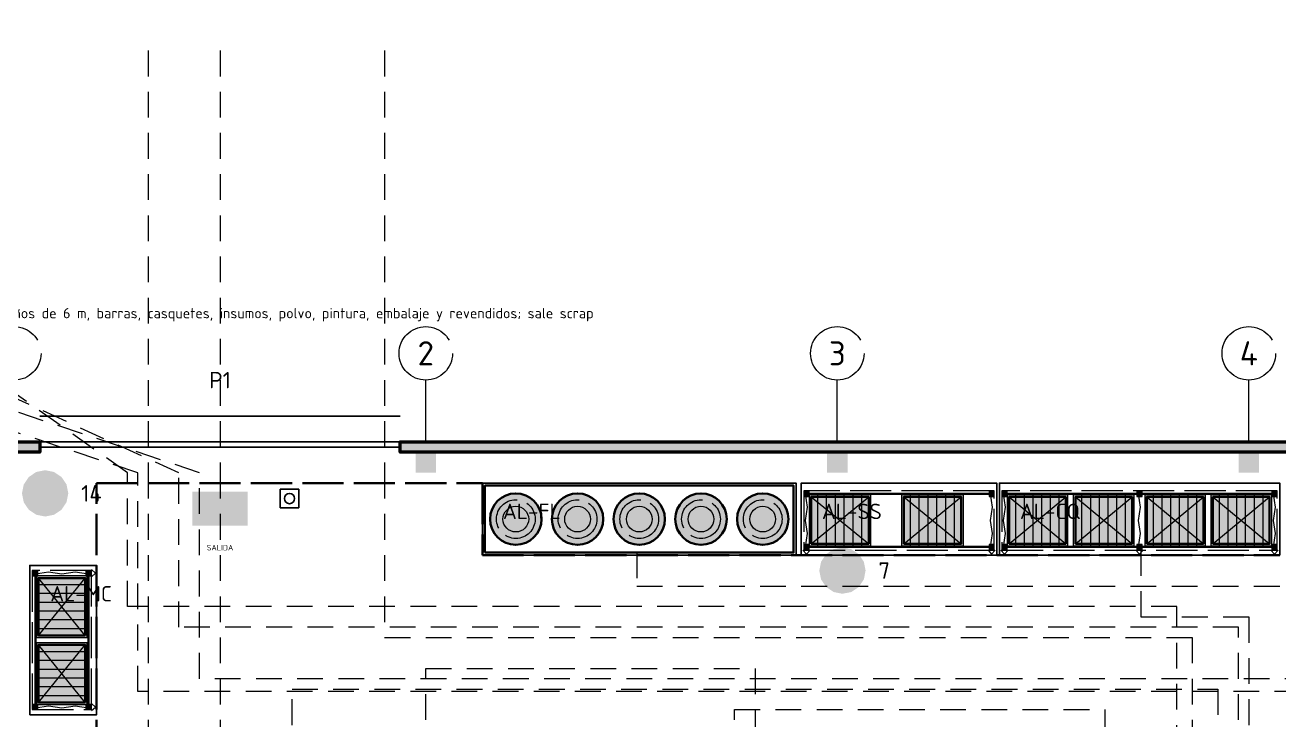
# Model space of a CAD drawing. Header units: millimetres. Extents: x 0 to 1189, y 0 to 841.
# Drawn here: x 236.1 to 357.9, y 677 to 744.5 of the extents above; entities that cross this region are included whole.
import ezdxf
from ezdxf.enums import TextEntityAlignment as Align

# ---------------------------------------------------------------- set-up
doc = ezdxf.new("R2010")
doc.units = ezdxf.units.MM
for name, pattern in [('FLUJO-TRAZOS', [4, 2.5, -1.5]), ('IRAM-E-TRAZOS', [5, 4, -1]), ('IRAM-F-TRAZO-PUNTO', [20, 15, -2, 1, -2])]:
    doc.linetypes.add(name, pattern=pattern)
for name, color, linetype, lineweight in [('A-ABERTURA', 7, 'CONTINUOUS', 25), ('A-COLUMNA', 7, 'CONTINUOUS', 50), ('A-EJE', 1, 'IRAM-F-TRAZO-PUNTO', 18), ('A-EQUIPO-FINO', 8, 'CONTINUOUS', 13), ('A-EQUIPO-OCULTO', 8, 'IRAM-E-TRAZOS', 13), ('A-EQUIPO-RELLENO', 9, 'CONTINUOUS', 13), ('A-EXTERIOR', 8, 'CONTINUOUS', 25), ('A-MURO', 7, 'CONTINUOUS', 50), ('A-SECTOR', 1, 'CONTINUOUS', 25), ('A-SECTOR-TXT', 1, 'CONTINUOUS', 25), ('A-SEGURIDAD', 1, 'IRAM-E-TRAZOS', 18), ('A-TEXTO', 7, 'CONTINUOUS', 18), ('F-RET', 8, 'FLUJO-TRAZOS', 18), ('S-INCENDIO', 1, 'CONTINUOUS', 25), ('S-SENAL', 7, 'CONTINUOUS', 18)]:
    doc.layers.add(name, color=color, linetype=linetype, lineweight=lineweight)
doc.layers.add('A-EQUIPO', color=30, linetype='CONTINUOUS', lineweight=35, true_color=0xe67800)
doc.layers.add('A-PASILLO', color=2, linetype='IRAM-E-TRAZOS', lineweight=35, true_color=0xd7a500)
doc.styles.add('ISO3098', font='isocpeur.ttf')

msp = doc.modelspace()

# ---------------------------------------------------------------- hatches: boundary and pattern name
at = {"layer": 'A-COLUMNA', "true_color": 0x000000}
h = msp.add_hatch(color=7, dxfattribs=at)
h.dxf.hatch_style = 1
h.paths.add_polyline_path([(274, 701), (276, 701), (276, 703), (274, 703)])
h = msp.add_hatch(color=7, dxfattribs=at)
h.dxf.hatch_style = 1
h.paths.add_polyline_path([(314, 701), (316, 701), (316, 703), (314, 703)])
h = msp.add_hatch(color=7, dxfattribs=at)
h.dxf.hatch_style = 1
h.paths.add_polyline_path([(354, 701), (356, 701), (356, 703), (354, 703)])
at = {"layer": 'A-EQUIPO-RELLENO', "true_color": 0xe1e6ec}
h = msp.add_hatch(color=7, dxfattribs=at)
h.dxf.hatch_style = 1
h.paths.add_polyline_path([(286.25, 696.5), (286.16, 697.15), (285.92, 697.75), (285.52, 698.27), (285, 698.67), (284.4, 698.91), (283.75, 699), (283.1, 698.91), (282.5, 698.67), (281.98, 698.27), (281.58, 697.75), (281.34, 697.15), (281.25, 696.5), (281.34, 695.85), (281.58, 695.25), (281.98, 694.73), (282.5, 694.33), (283.1, 694.09), (283.75, 694), (284.4, 694.09), (285, 694.33), (285.52, 694.73), (285.92, 695.25), (286.16, 695.85)])
h = msp.add_hatch(color=7, dxfattribs=at)
h.dxf.hatch_style = 1
h.paths.add_polyline_path([(292.25, 696.5), (292.16, 697.15), (291.92, 697.75), (291.52, 698.27), (291, 698.67), (290.4, 698.91), (289.75, 699), (289.1, 698.91), (288.5, 698.67), (287.98, 698.27), (287.58, 697.75), (287.34, 697.15), (287.25, 696.5), (287.34, 695.85), (287.58, 695.25), (287.98, 694.73), (288.5, 694.33), (289.1, 694.09), (289.75, 694), (290.4, 694.09), (291, 694.33), (291.52, 694.73), (291.92, 695.25), (292.16, 695.85)])
h = msp.add_hatch(color=7, dxfattribs=at)
h.dxf.hatch_style = 1
h.paths.add_polyline_path([(298.25, 696.5), (298.16, 697.15), (297.92, 697.75), (297.52, 698.27), (297, 698.67), (296.4, 698.91), (295.75, 699), (295.1, 698.91), (294.5, 698.67), (293.98, 698.27), (293.58, 697.75), (293.34, 697.15), (293.25, 696.5), (293.34, 695.85), (293.58, 695.25), (293.98, 694.73), (294.5, 694.33), (295.1, 694.09), (295.75, 694), (296.4, 694.09), (297, 694.33), (297.52, 694.73), (297.92, 695.25), (298.16, 695.85)])
h = msp.add_hatch(color=7, dxfattribs=at)
h.dxf.hatch_style = 1
h.paths.add_polyline_path([(304.25, 696.5), (304.16, 697.15), (303.92, 697.75), (303.52, 698.27), (303, 698.67), (302.4, 698.91), (301.75, 699), (301.1, 698.91), (300.5, 698.67), (299.98, 698.27), (299.58, 697.75), (299.34, 697.15), (299.25, 696.5), (299.34, 695.85), (299.58, 695.25), (299.98, 694.73), (300.5, 694.33), (301.1, 694.09), (301.75, 694), (302.4, 694.09), (303, 694.33), (303.52, 694.73), (303.92, 695.25), (304.16, 695.85)])
h = msp.add_hatch(color=7, dxfattribs=at)
h.dxf.hatch_style = 1
h.paths.add_polyline_path([(310.25, 696.5), (310.16, 697.15), (309.92, 697.75), (309.52, 698.27), (309, 698.67), (308.4, 698.91), (307.75, 699), (307.1, 698.91), (306.5, 698.67), (305.98, 698.27), (305.58, 697.75), (305.34, 697.15), (305.25, 696.5), (305.34, 695.85), (305.58, 695.25), (305.98, 694.73), (306.5, 694.33), (307.1, 694.09), (307.75, 694), (308.4, 694.09), (309, 694.33), (309.52, 694.73), (309.92, 695.25), (310.16, 695.85)])
at = {"layer": 'A-EQUIPO-RELLENO', "true_color": 0x969ba0}
h = msp.add_hatch(color=7, dxfattribs=at)
h.dxf.hatch_style = 1
h.paths.add_polyline_path([(311.75, 698.7), (312.25, 698.7), (312.25, 699.2), (311.75, 699.2)])
at = {"layer": 'A-EQUIPO-RELLENO', "true_color": 0xeedec0}
h = msp.add_hatch(color=7, dxfattribs=at)
h.dxf.hatch_style = 1
h.paths.add_polyline_path([(312.25, 693.9), (318.25, 693.9), (318.25, 698.85), (312.25, 698.85)])
h = msp.add_hatch(color=7, dxfattribs=at)
h.dxf.hatch_style = 1
h.paths.add_polyline_path([(321.25, 693.9), (327.25, 693.9), (327.25, 698.85), (321.25, 698.85)])
at = {"layer": 'A-EQUIPO-RELLENO', "true_color": 0x969ba0}
h = msp.add_hatch(color=7, dxfattribs=at)
h.dxf.hatch_style = 1
h.paths.add_polyline_path([(329.75, 698.7), (330.25, 698.7), (330.25, 699.2), (329.75, 699.2)])
h = msp.add_hatch(color=7, dxfattribs=at)
h.dxf.hatch_style = 1
h.paths.add_polyline_path([(331, 698.7), (331.5, 698.7), (331.5, 699.2), (331, 699.2)])
at = {"layer": 'A-EQUIPO-RELLENO', "true_color": 0xeedec0}
h = msp.add_hatch(color=7, dxfattribs=at)
h.dxf.hatch_style = 1
h.paths.add_polyline_path([(331.5, 693.9), (337.41, 693.9), (337.41, 698.85), (331.5, 698.85)])
h = msp.add_hatch(color=7, dxfattribs=at)
h.dxf.hatch_style = 1
h.paths.add_polyline_path([(337.94, 693.9), (343.85, 693.9), (343.85, 698.85), (337.94, 698.85)])
at = {"layer": 'A-EQUIPO-RELLENO', "true_color": 0x969ba0}
h = msp.add_hatch(color=7, dxfattribs=at)
h.dxf.hatch_style = 1
h.paths.add_polyline_path([(344.12, 698.7), (344.62, 698.7), (344.62, 699.2), (344.12, 699.2)])
at = {"layer": 'A-EQUIPO-RELLENO', "true_color": 0xeedec0}
h = msp.add_hatch(color=7, dxfattribs=at)
h.dxf.hatch_style = 1
h.paths.add_polyline_path([(344.88, 693.9), (350.79, 693.9), (350.79, 698.85), (344.88, 698.85)])
h = msp.add_hatch(color=7, dxfattribs=at)
h.dxf.hatch_style = 1
h.paths.add_polyline_path([(351.31, 693.9), (357.22, 693.9), (357.22, 698.85), (351.31, 698.85)])
at = {"layer": 'A-EQUIPO-RELLENO', "true_color": 0x969ba0}
h = msp.add_hatch(color=7, dxfattribs=at)
h.dxf.hatch_style = 1
h.paths.add_polyline_path([(357.25, 698.7), (357.75, 698.7), (357.75, 699.2), (357.25, 699.2)])
h = msp.add_hatch(color=7, dxfattribs=at)
h.dxf.hatch_style = 1
h.paths.add_polyline_path([(311.75, 693.55), (312.25, 693.55), (312.25, 694.05), (311.75, 694.05)])
h = msp.add_hatch(color=7, dxfattribs=at)
h.dxf.hatch_style = 1
h.paths.add_polyline_path([(329.75, 693.55), (330.25, 693.55), (330.25, 694.05), (329.75, 694.05)])
h = msp.add_hatch(color=7, dxfattribs=at)
h.dxf.hatch_style = 1
h.paths.add_polyline_path([(331, 693.55), (331.5, 693.55), (331.5, 694.05), (331, 694.05)])
h = msp.add_hatch(color=7, dxfattribs=at)
h.dxf.hatch_style = 1
h.paths.add_polyline_path([(344.12, 693.55), (344.62, 693.55), (344.62, 694.05), (344.12, 694.05)])
h = msp.add_hatch(color=7, dxfattribs=at)
h.dxf.hatch_style = 1
h.paths.add_polyline_path([(357.25, 693.55), (357.75, 693.55), (357.75, 694.05), (357.25, 694.05)])
h = msp.add_hatch(color=7, dxfattribs=at)
h.dxf.hatch_style = 1
h.paths.add_polyline_path([(237.3, 691), (237.3, 691.5), (236.8, 691.5), (236.8, 691)])
h = msp.add_hatch(color=7, dxfattribs=at)
h.dxf.hatch_style = 1
h.paths.add_polyline_path([(242.45, 691), (242.45, 691.5), (241.95, 691.5), (241.95, 691)])
at = {"layer": 'A-EQUIPO-RELLENO', "true_color": 0xeedec0}
h = msp.add_hatch(color=7, dxfattribs=at)
h.dxf.hatch_style = 1
h.paths.add_polyline_path([(242.1, 685), (242.1, 690.98), (237.15, 690.98), (237.15, 685)])
h = msp.add_hatch(color=7, dxfattribs=at)
h.dxf.hatch_style = 1
h.paths.add_polyline_path([(242.1, 678.5), (242.1, 684.48), (237.15, 684.48), (237.15, 678.5)])
at = {"layer": 'A-EQUIPO-RELLENO', "true_color": 0x969ba0}
h = msp.add_hatch(color=7, dxfattribs=at)
h.dxf.hatch_style = 1
h.paths.add_polyline_path([(237.3, 678), (237.3, 678.5), (236.8, 678.5), (236.8, 678)])
h = msp.add_hatch(color=7, dxfattribs=at)
h.dxf.hatch_style = 1
h.paths.add_polyline_path([(242.45, 678), (242.45, 678.5), (241.95, 678.5), (241.95, 678)])
at = {"layer": 'A-MURO', "true_color": 0x464646}
h = msp.add_hatch(color=7, dxfattribs=at)
h.dxf.hatch_style = 1
h.paths.add_polyline_path([(237.5, 704), (237.5, 703), (234, 703), (234, 604), (233, 604), (233, 704)])
h = msp.add_hatch(color=7, dxfattribs=at)
h.dxf.hatch_style = 1
h.paths.add_polyline_path([(467.5, 703), (272.5, 703), (272.5, 704), (467.5, 704)])
at = {"layer": 'S-INCENDIO', "true_color": 0xd20000}
h = msp.add_hatch(color=7, dxfattribs=at)
h.dxf.hatch_style = 1
h.paths.add_polyline_path([(240.25, 699), (240.08, 699.86), (239.59, 700.59), (238.86, 701.08), (238, 701.25), (237.14, 701.08), (236.41, 700.59), (235.92, 699.86), (235.75, 699), (235.92, 698.14), (236.41, 697.41), (237.14, 696.92), (238, 696.75), (238.86, 696.92), (239.59, 697.41), (240.08, 698.14)])
h = msp.add_hatch(color=7, dxfattribs=at)
h.dxf.hatch_style = 1
h.paths.add_polyline_path([(317.75, 691.5), (317.58, 692.36), (317.09, 693.09), (316.36, 693.58), (315.5, 693.75), (314.64, 693.58), (313.91, 693.09), (313.42, 692.36), (313.25, 691.5), (313.42, 690.64), (313.91, 689.91), (314.64, 689.42), (315.5, 689.25), (316.36, 689.42), (317.09, 689.91), (317.58, 690.64)])
at = {"layer": 'S-SENAL', "true_color": 0x008c46}
h = msp.add_hatch(color=7, dxfattribs=at)
h.dxf.hatch_style = 1
h.paths.add_polyline_path([(252.3, 695.85), (257.7, 695.85), (257.7, 699.15), (252.3, 699.15)])

# ---------------------------------------------------------------- linework, layer by layer
at = {"layer": 'A-ABERTURA'}
for p, q in [((237.5, 706.5), (272.5, 706.5)), ((237.5, 703.5), (272.5, 703.5))]:
    msp.add_line(p, q, dxfattribs=at)
at = {"layer": 'A-EJE'}
for p, q in [((275, 704), (275, 710)), ((315, 704), (315, 710)), ((355, 704), (355, 710))]:
    msp.add_line(p, q, dxfattribs=at)
for centre in [(235, 712.6), (275, 712.6), (315, 712.6), (355, 712.6)]:
    msp.add_circle(centre, 2.6, dxfattribs=at)
at = {"layer": 'A-EQUIPO'}
for p, q in [((311.75, 698.95), (330.25, 698.95)), ((331, 698.95), (357.75, 698.95)), ((311.75, 693.8), (330.25, 693.8)), ((331, 693.8), (357.75, 693.8)), ((237.05, 678), (237.05, 691.5)), ((242.2, 678), (242.2, 691.5))]:
    msp.add_line(p, q, dxfattribs=at)
for points in [[(280.75, 693.25), (310.75, 693.25), (310.75, 699.75), (280.75, 699.75)], [(312.45, 694.1), (318.05, 694.1), (318.05, 698.65), (312.45, 698.65)], [(321.45, 694.1), (327.05, 694.1), (327.05, 698.65), (321.45, 698.65)], [(331.7, 694.1), (337.21, 694.1), (337.21, 698.65), (331.7, 698.65)], [(338.14, 694.1), (343.65, 694.1), (343.65, 698.65), (338.14, 698.65)], [(345.07, 694.1), (350.59, 694.1), (350.59, 698.65), (345.07, 698.65)], [(351.51, 694.1), (357.02, 694.1), (357.02, 698.65), (351.51, 698.65)], [(241.9, 685.2), (241.9, 690.77), (237.35, 690.77), (237.35, 685.2)], [(241.9, 678.7), (241.9, 684.28), (237.35, 684.28), (237.35, 678.7)]]:
    msp.add_lwpolyline(points, close=True, dxfattribs=at)
for centre in [(283.75, 696.5), (289.75, 696.5), (295.75, 696.5), (301.75, 696.5), (307.75, 696.5)]:
    msp.add_circle(centre, 2.5, dxfattribs=at)
at = {"layer": 'A-EQUIPO-FINO'}
for p, q in [((312.45, 694.1), (318.05, 698.65)), ((312.45, 698.65), (318.05, 694.1)), ((313.11, 693.9), (313.11, 698.85)), ((313.96, 693.9), (313.96, 698.85)), ((314.82, 693.9), (314.82, 698.85)), ((315.68, 693.9), (315.68, 698.85)), ((316.54, 693.9), (316.54, 698.85)), ((317.39, 693.9), (317.39, 698.85)), ((321.45, 694.1), (327.05, 698.65)), ((321.45, 698.65), (327.05, 694.1)), ((322.11, 693.9), (322.11, 698.85)), ((322.96, 693.9), (322.96, 698.85)), ((323.82, 693.9), (323.82, 698.85)), ((324.68, 693.9), (324.68, 698.85)), ((325.54, 693.9), (325.54, 698.85)), ((326.39, 693.9), (326.39, 698.85)), ((331.7, 694.1), (337.21, 698.65)), ((331.7, 698.65), (337.21, 694.1)), ((332.34, 693.9), (332.34, 698.85)), ((333.19, 693.9), (333.19, 698.85)), ((334.03, 693.9), (334.03, 698.85)), ((334.88, 693.9), (334.88, 698.85)), ((335.72, 693.9), (335.72, 698.85)), ((336.57, 693.9), (336.57, 698.85)), ((338.14, 694.1), (343.65, 698.65)), ((338.14, 698.65), (343.65, 694.1)), ((338.78, 693.9), (338.78, 698.85)), ((339.63, 693.9), (339.63, 698.85)), ((340.47, 693.9), (340.47, 698.85)), ((341.32, 693.9), (341.32, 698.85)), ((342.16, 693.9), (342.16, 698.85)), ((343.01, 693.9), (343.01, 698.85)), ((345.07, 694.1), (350.59, 698.65)), ((345.07, 698.65), (350.59, 694.1)), ((345.72, 693.9), (345.72, 698.85)), ((346.56, 693.9), (346.56, 698.85)), ((347.41, 693.9), (347.41, 698.85)), ((348.25, 693.9), (348.25, 698.85)), ((349.1, 693.9), (349.1, 698.85)), ((349.94, 693.9), (349.94, 698.85)), ((351.51, 694.1), (357.02, 698.65)), ((351.51, 698.65), (357.02, 694.1)), ((352.16, 693.9), (352.16, 698.85)), ((353, 693.9), (353, 698.85)), ((353.85, 693.9), (353.85, 698.85)), ((354.69, 693.9), (354.69, 698.85)), ((355.54, 693.9), (355.54, 698.85)), ((356.38, 693.9), (356.38, 698.85)), ((242.1, 690.12), (237.15, 690.12)), ((241.9, 685.2), (237.35, 690.77)), ((237.35, 685.2), (241.9, 690.77)), ((242.1, 689.27), (237.15, 689.27)), ((242.1, 688.41), (237.15, 688.41)), ((242.1, 687.56), (237.15, 687.56)), ((242.1, 686.71), (237.15, 686.71)), ((242.1, 685.85), (237.15, 685.85)), ((241.9, 678.7), (237.35, 684.28)), ((237.35, 678.7), (241.9, 684.28)), ((242.1, 683.62), (237.15, 683.62)), ((242.1, 682.77), (237.15, 682.77)), ((242.1, 681.91), (237.15, 681.91)), ((242.1, 681.06), (237.15, 681.06)), ((242.1, 680.21), (237.15, 680.21)), ((242.1, 679.35), (237.15, 679.35))]:
    msp.add_line(p, q, dxfattribs=at)
for points in [[(311.75, 698.7), (312.25, 698.7), (312.25, 699.2), (311.75, 699.2)], [(312.25, 693.9), (318.25, 693.9), (318.25, 698.85), (312.25, 698.85)], [(321.25, 693.9), (327.25, 693.9), (327.25, 698.85), (321.25, 698.85)], [(329.75, 698.7), (330.25, 698.7), (330.25, 699.2), (329.75, 699.2)], [(331, 698.7), (331.5, 698.7), (331.5, 699.2), (331, 699.2)], [(331.5, 693.9), (337.41, 693.9), (337.41, 698.85), (331.5, 698.85)], [(337.94, 693.9), (343.85, 693.9), (343.85, 698.85), (337.94, 698.85)], [(344.12, 698.7), (344.62, 698.7), (344.62, 699.2), (344.12, 699.2)], [(344.88, 693.9), (350.79, 693.9), (350.79, 698.85), (344.88, 698.85)], [(351.31, 693.9), (357.22, 693.9), (357.22, 698.85), (351.31, 698.85)], [(357.25, 698.7), (357.75, 698.7), (357.75, 699.2), (357.25, 699.2)], [(311.75, 693.55), (312.25, 693.55), (312.25, 694.05), (311.75, 694.05)], [(329.75, 693.55), (330.25, 693.55), (330.25, 694.05), (329.75, 694.05)], [(331, 693.55), (331.5, 693.55), (331.5, 694.05), (331, 694.05)], [(344.12, 693.55), (344.62, 693.55), (344.62, 694.05), (344.12, 694.05)], [(357.25, 693.55), (357.75, 693.55), (357.75, 694.05), (357.25, 694.05)], [(237.3, 691), (237.3, 691.5), (236.8, 691.5), (236.8, 691)], [(242.45, 691), (242.45, 691.5), (241.95, 691.5), (241.95, 691)], [(242.1, 685), (242.1, 690.98), (237.15, 690.98), (237.15, 685)], [(242.1, 678.5), (242.1, 684.48), (237.15, 684.48), (237.15, 678.5)], [(237.3, 678), (237.3, 678.5), (236.8, 678.5), (236.8, 678)], [(242.45, 678), (242.45, 678.5), (241.95, 678.5), (241.95, 678)]]:
    msp.add_lwpolyline(points, close=True, dxfattribs=at)
for points in [[(311.9, 693.8), (312.1, 695.09), (311.9, 696.38), (312.1, 697.66), (311.9, 698.95)], [(329.9, 693.8), (330.1, 695.09), (329.9, 696.38), (330.1, 697.66), (329.9, 698.95)], [(331.15, 693.8), (331.35, 695.09), (331.15, 696.38), (331.35, 697.66), (331.15, 698.95)], [(344.27, 693.8), (344.47, 695.09), (344.27, 696.38), (344.47, 697.66), (344.27, 698.95)], [(357.4, 693.8), (357.6, 695.09), (357.4, 696.38), (357.6, 697.66), (357.4, 698.95)], [(242.2, 691.15), (240.91, 691.35), (239.62, 691.15), (238.34, 691.35), (237.05, 691.15)], [(242.2, 678.15), (240.91, 678.35), (239.62, 678.15), (238.34, 678.35), (237.05, 678.15)]]:
    msp.add_lwpolyline(points, dxfattribs=at)
for centre in [(283.75, 696.5), (289.75, 696.5), (295.75, 696.5), (301.75, 696.5), (307.75, 696.5)]:
    msp.add_circle(centre, 1.25, dxfattribs=at)
at = {"layer": 'A-EQUIPO-OCULTO'}
for points in [[(311.75, 693.5), (330.25, 693.5), (330.25, 699.25), (311.75, 699.25)], [(331, 693.5), (357.75, 693.5), (357.75, 699.25), (331, 699.25)], [(242.5, 678), (242.5, 691.5), (236.75, 691.5), (236.75, 678)]]:
    msp.add_lwpolyline(points, close=True, dxfattribs=at)
for centre in [(283.75, 696.5), (289.75, 696.5), (295.75, 696.5), (301.75, 696.5), (307.75, 696.5)]:
    msp.add_circle(centre, 1.88, dxfattribs=at)
at = {"layer": 'A-EXTERIOR'}
msp.add_lwpolyline([(230, 704), (390, 704), (390, 762), (230, 762)], close=True, dxfattribs=at)
at = {"layer": 'A-MURO'}
for points in [[(237.5, 704), (237.5, 703), (234, 703), (234, 604), (233, 604), (233, 704)], [(467.5, 703), (272.5, 703), (272.5, 704), (467.5, 704)]]:
    msp.add_lwpolyline(points, close=True, dxfattribs=at)
at = {"layer": 'A-PASILLO'}
for p, q in [((243, 613), (243, 700)), ((243, 700), (280.5, 700)), ((280.5, 700), (280.5, 693)), ((280.5, 693), (358, 693))]:
    msp.add_line(p, q, dxfattribs=at)
at = {"layer": 'A-SECTOR'}
for points in [[(280.5, 693), (311, 693), (311, 700), (280.5, 700)], [(311.5, 693), (330.5, 693), (330.5, 700), (311.5, 700)], [(330.75, 693), (358, 693), (358, 700), (330.75, 700)], [(236.5, 677.5), (243, 677.5), (243, 692), (236.5, 692)]]:
    msp.add_lwpolyline(points, close=True, dxfattribs=at)
at = {"layer": 'A-SEGURIDAD'}
for points in [[(311.65, 693.5), (312, 693.1), (312.35, 693.5)], [(329.65, 693.5), (330, 693.1), (330.35, 693.5)], [(330.9, 693.5), (331.25, 693.1), (331.6, 693.5)], [(344.02, 693.5), (344.38, 693.1), (344.72, 693.5)], [(357.15, 693.5), (357.5, 693.1), (357.85, 693.5)], [(242.5, 690.9), (242.9, 691.25), (242.5, 691.6)], [(242.5, 677.9), (242.9, 678.25), (242.5, 678.6)]]:
    msp.add_lwpolyline(points, dxfattribs=at)
at = {"layer": 'F-RET'}
for points in [[(248, 742), (248, 701), (248, 612.5)], [(255, 742), (255, 701), (255, 632), (280.5, 632)], [(271, 742), (271, 701), (271, 685), (349.5, 685), (349.5, 582), (487, 582), (487, 497), (520, 497), (520, 505)], [(388, 606.5), (388, 594), (348, 594), (348, 688), (246, 688), (246, 701), (229, 713)], [(358.75, 625), (354, 625), (354, 686), (251, 686), (251, 701), (229, 711)], [(396, 691.5), (396, 686.5), (392, 682), (361, 682), (361, 681), (253, 681), (253, 701), (229, 709)], [(608, 674), (608, 679.75), (247, 679.75), (247, 701), (229, 707)], [(344.5, 693.5), (344.5, 687), (355, 687), (355, 603), (423, 603), (423, 653.75), (546.5, 653.75), (546.5, 647)], [(295.5, 693.25), (295.5, 690), (359, 690)], [(280.5, 637), (275, 637), (275, 682), (307, 682), (307, 634.5), (300.5, 634.5)], [(262, 612.5), (262, 680), (352, 680), (352, 648), (358.75, 648)], [(300.5, 617), (305, 617), (305, 678), (341, 678), (341, 613), (359, 613)]]:
    msp.add_lwpolyline(points, dxfattribs=at)
at = {"layer": 'S-INCENDIO'}
msp.add_lwpolyline([(260.85, 697.6), (262.65, 697.6), (262.65, 699.4), (260.85, 699.4)], close=True, dxfattribs=at)
msp.add_circle((261.75, 698.5), 0.5, dxfattribs=at)

# ---------------------------------------------------------------- texts
at = {"layer": 'A-SECTOR-TXT', "style": 'ISO3098'}
for s, p in [('AL-FL', (282.5, 698)), ('AL-SS', (313.5, 698)), ('AL-CQ', (332.75, 698)), ('AL-MC', (238.5, 690))]:
    msp.add_text(s, height=1.5, dxfattribs=at).set_placement(p, align=Align.TOP_LEFT)
at = {"layer": 'A-TEXTO', "style": 'ISO3098'}
for s, height, p in [('MP (toda): chapa, fleje, caños de 6 m, barras, casquetes, insumos, polvo, pintura, embalaje y revendidos; sale scrap', 0.992, (255, 716.5)), ('2', 2.34, (275, 712.6)), ('3', 2.34, (315, 712.6)), ('4', 2.34, (355, 712.6)), ('P1', 1.6, (255, 710))]:
    msp.add_text(s, height=height, dxfattribs=at).set_placement(p, align=Align.MIDDLE_CENTER)
at = {"layer": 'S-INCENDIO', "style": 'ISO3098'}
for s, p in [('14', (241.5, 699)), ('7', (319, 691.5))]:
    msp.add_text(s, height=1.6, dxfattribs=at).set_placement(p, align=Align.MIDDLE_LEFT)
at = {"layer": 'S-SENAL', "style": 'ISO3098'}
msp.add_text('SALIDA', height=0.54, dxfattribs=at).set_placement((255, 694), align=Align.TOP_CENTER)

doc.saveas('drawing.dxf')
